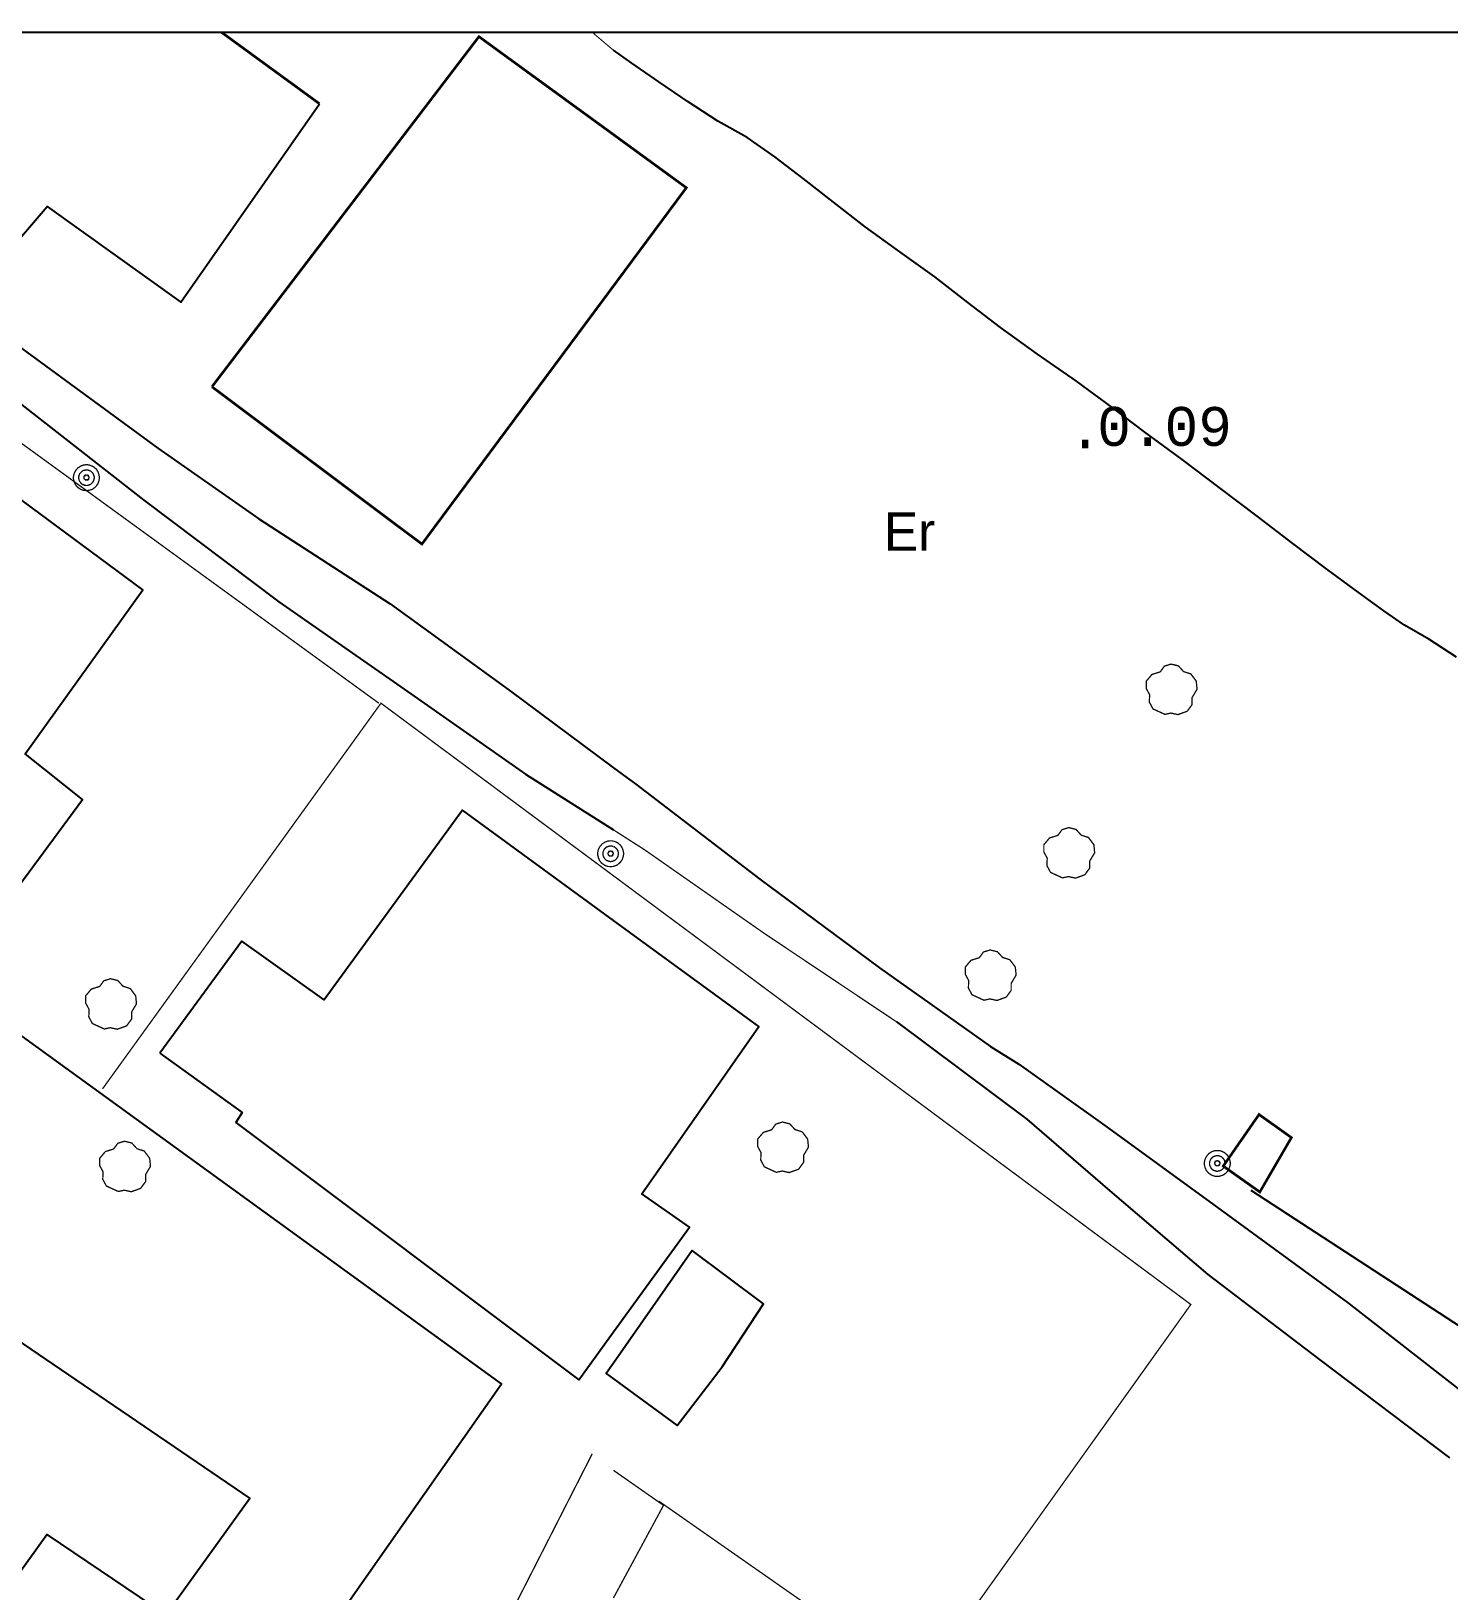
# Model space of a CAD drawing. Extents: x 743500 to 744300, y 4406200 to 4406700.
# Drawn here: x 743977.5 to 744032.2, y 4406639.9 to 4406700 of the extents above; entities that cross this region are included whole.
import ezdxf

# ---------------------------------------------------------------- set-up
doc = ezdxf.new("R2010")
doc.units = 0
doc.header["$MEASUREMENT"] = 0
for name, color, linetype in [('2', 7, 'CONTINUOUS'), ('24', 7, 'CONTINUOUS'), ('34', 7, 'CONTINUOUS'), ('41', 7, 'CONTINUOUS'), ('42', 7, 'CONTINUOUS'), ('51', 7, 'CONTINUOUS'), ('6', 7, 'CONTINUOUS'), ('7', 7, 'CONTINUOUS')]:
    doc.layers.add(name, color=color, linetype=linetype)
doc.styles.add('MONOTXT', font='monotxt', dxfattribs={"height": 0.2})
doc.styles.get("Standard").update_dxf_attribs({"font": 'txt', "height": 0.2})

msp = doc.modelspace()

# ---------------------------------------------------------------- linework, layer by layer
at = {"layer": '2', "color": 7, "linetype": 'Continuous'}
msp.add_3dface([(744299.9999999999, 4406200), (744299.9999999999, 4406700), (743500, 4406700), (743500, 4406200)], dxfattribs=at)
at = {"layer": '34', "color": 1, "linetype": 'Continuous'}
for p, q in [((743999.9999999999, 4406648.05, 0.89), (743999.9999999999, 4406648.04, 0.89)), ((743999.9999999999, 4406648.04, 0.89), (743999.9999999999, 4406648.05, 0.89))]:
    msp.add_line(p, q, dxfattribs=at)
at = {"layer": '34', "color": 1, "linetype": 'Continuous', "extrusion": (-0.00316715589996759, 0.003643104199962719, 0.9999883483897668), "elevation": 13698.414198}
msp.add_lwpolyline([(744000.4613478972, 4406627.848158332), (744002.051276579, 4406630.278233415), (743999.3112903214, 4406632.338188129), (743996.2712738969, 4406627.998218283)], dxfattribs=at)
at = {"layer": '34', "color": 1, "linetype": 'Continuous', "elevation": 0.89}
msp.add_lwpolyline([(743999.9999999999, 4406648.66), (743999.7199999999, 4406648.26), (743999.9999999999, 4406648.05)], dxfattribs=at)
at = {"layer": '34', "color": 1, "linetype": 'Continuous', "extrusion": (-0.006228747500196785, -0.008478017400267844, 0.9999446614315912), "elevation": -41992.936927}
msp.add_lwpolyline([(743985.5717726062, 4406450.396726601), (743988.0217250759, 4406448.596661909), (743989.7618781886, 4406450.856743133)], dxfattribs=at)
at = {"layer": '41', "color": 1, "linetype": 'Continuous', "extrusion": (-0.8111439551743679, 0.5848465473815189, 0), "const_width": 0.05, "elevation": 1973758.666893}
msp.add_lwpolyline([(-4009572.206714452, 0.35), (-4009589.219724179, 0.51)], dxfattribs=at)
at = {"layer": '41', "color": 3, "linetype": 'Continuous', "extrusion": (-0.3406397189088657, -0.454186293911821, 0.8232128475214255), "const_width": 0.05, "elevation": -2254898.193911}
msp.add_lwpolyline([(-2048819.583792879, 3269603.545546709), (-2048819.683792879, 3269603.545546709), (-2048820.639792878, 3269603.616002371)], dxfattribs=at)
at = {"layer": '41', "color": 1, "linetype": 'Continuous', "extrusion": (-0.003185414700067485, -0.003750165900079449, 0.9999878946211852), "const_width": 0.05, "elevation": -18894.688743}
msp.add_lwpolyline([(743987.1785024843, 4406634.248780114), (743965.3085815876, 4406650.158891993), (743954.608349185, 4406635.248787146)], dxfattribs=at)
at = {"layer": '41', "color": 1, "linetype": 'Continuous', "extrusion": (-0.003938852599973162, -0.01731514919988202, 0.9998423230931874), "const_width": 0.05, "elevation": -79231.52102999999}
msp.add_lwpolyline([(-251991.6395136626, 4461219.192408559), (-252001.8633404841, 4461223.697546194), (-252009.035214137, 4461206.803280057)], dxfattribs=at)
at = {"layer": '41', "color": 1, "linetype": 'Continuous', "extrusion": (0.00679352619980428, -0.002556827199926338, 0.999973654971191), "const_width": 0.05, "elevation": -6211.612175}
msp.add_lwpolyline([(743984.5741765758, 4406641.851923225), (743994.6445556155, 4406634.811891044), (744005.0945182735, 4406649.441948035), (743982.823741411, 4406665.981992928)], dxfattribs=at)
at = {"layer": '41', "color": 1, "linetype": 'Continuous', "extrusion": (-1, 0, 0), "const_width": 0.05, "elevation": -744000}
msp.add_lwpolyline([(-4406667.45, 1.05), (-4406667.46, 1.09)], dxfattribs=at)
at = {"layer": '41', "color": 1, "linetype": 'Continuous', "extrusion": (1, 0, 0), "const_width": 0.05, "elevation": 744000}
msp.add_lwpolyline([(4406667.46, 1.09), (4406667.45, 1.13)], dxfattribs=at)
at = {"layer": '41', "color": 1, "linetype": 'Continuous', "extrusion": (0.5493621117249176, 0.8355843884378998, 0), "const_width": 0.05, "elevation": 4090871.369254}
msp.add_lwpolyline([(1799159.839456924, 0.66), (1799155.507159613, 1.76)], dxfattribs=at)
at = {"layer": '41', "color": 1, "linetype": 'Continuous', "extrusion": (-0.5735800610331336, -0.8191495062473192, 0), "const_width": 0.05, "elevation": -4036444.248169}
msp.add_lwpolyline([(-1918116.20009467, 0.89), (-1918121.901129664, 0.85)], dxfattribs=at)
at = {"layer": '41', "color": 1, "linetype": 'Continuous', "extrusion": (0.0170553541992875, -0.01482585439938064, 0.999744621858235), "const_width": 0.05, "elevation": -52642.250323}
msp.add_lwpolyline([(3813855.498386575, 2328903.470927947), (3813811.13168156, 2328892.40823451), (3813813.998859075, 2328866.300278001)], dxfattribs=at)
at = {"layer": '41', "color": 1, "linetype": 'Continuous', "extrusion": (-0.003759601700090382, 0.002032501800048862, 0.9999908671240401), "const_width": 0.05, "elevation": 6160.259074000001}
msp.add_lwpolyline([(743994.7452702952, 4406636.181318727), (743996.6752566552, 4406639.751326102), (743994.7452326991, 4406641.101328891)], dxfattribs=at)
at = {"layer": '41', "color": 3, "linetype": 'Continuous'}
msp.add_polyline3d([(744032.5199999998, 4406675.9, 0.11), (744031.45, 4406676.59, 0.11), (744030.5099999999, 4406677.13, 0.11), (744029.72, 4406677.69, 0.11), (744028.7299999999, 4406678.41, 0.11), (744027.52, 4406679.29, 0.11), (744026.1999999998, 4406680.28, 0.11), (744024.8299999998, 4406681.34, 0.11), (744023.4200000002, 4406682.41, 0.11), (744021.93, 4406683.53, 0.11), (744020.4999999999, 4406684.58, 0.11), (744019.2199999999, 4406685.54, 0.11), (744017.86, 4406686.54, 0.11), (744016.3599999999, 4406687.59, 0.11), (744014.9299999998, 4406688.62, 0.11), (744013.67, 4406689.58, 0.11), (744012.4000000001, 4406690.57, 0.11), (744011.0500000002, 4406691.54, 0.11), (744009.7099999998, 4406692.5, 0.11), (744008.4799999999, 4406693.45, 0.11), (744007.31, 4406694.37, 0.11), (744006.2199999999, 4406695.2, 0.11), (744005.15, 4406695.95, 0.11), (744004.03, 4406696.58, 0.14), (744002.8799999999, 4406697.33, 0.17), (744001.75, 4406698.09, 0.21), (744000.71, 4406698.82, 0.21), (743999.9999999999, 4406699.32, 0.23)], dxfattribs=at)
at = {"layer": '41', "color": 1, "linetype": 'Continuous'}
for points in [[(744024.5899999999, 4406655.33, 1.76), (744046.9699999999, 4406640.75, 0.5), (744056.7099999998, 4406657.87, 0.7), (744038.4300000002, 4406671.05, 0.69)], [(743958.3100000002, 4406639.57, 4.1), (743954.69, 4406634.37, 0.97), (743975.57, 4406619.19, 0.73), (743995.68, 4406647.86, 0.75), (743974.4800000002, 4406663.23, 0.71), (743964.1400000001, 4406648.25, 4.43)]]:
    msp.add_polyline3d(points, dxfattribs=at)
at = {"layer": '42', "color": 3, "linetype": 'Continuous', "const_width": 0.05}
for points, elevation in [([(744021.2699999998, 4406673.69), (744020.81, 4406673.9), (744020.67, 4406674.16), (744020.6799999998, 4406674.45), (744020.5500000002, 4406674.69), (744020.5500000002, 4406674.97), (744020.7699999998, 4406675.23), (744021.0899999999, 4406675.33), (744021.2499999999, 4406675.55), (744021.51, 4406675.63), (744021.79, 4406675.560000001), (744021.99, 4406675.34), (744022.2699999998, 4406675.25), (744022.48, 4406674.97), (744022.5099999999, 4406674.66), (744022.3200000002, 4406674.34), (744022.3200000002, 4406674.07), (744022.1299999999, 4406673.81), (744021.77, 4406673.68), (744021.5, 4406673.74), (744021.2699999998, 4406673.69)], 2.79), ([(744017.32, 4406667.38), (744016.8599999999, 4406667.59), (744016.72, 4406667.85), (744016.73, 4406668.14), (744016.5999999999, 4406668.38), (744016.5999999999, 4406668.66), (744016.8200000002, 4406668.92), (744017.14, 4406669.02), (744017.2999999998, 4406669.24), (744017.5599999998, 4406669.32), (744017.8399999999, 4406669.25), (744018.04, 4406669.03), (744018.32, 4406668.94), (744018.53, 4406668.66), (744018.5599999998, 4406668.35), (744018.37, 4406668.03), (744018.37, 4406667.76), (744018.18, 4406667.5), (744017.82, 4406667.37), (744017.55, 4406667.43), (744017.32, 4406667.38)], 2.79), ([(744014.29, 4406662.66), (744013.8299999998, 4406662.87), (744013.69, 4406663.13), (744013.7000000002, 4406663.42), (744013.57, 4406663.66), (744013.57, 4406663.94), (744013.79, 4406664.2), (744014.1099999999, 4406664.3), (744014.27, 4406664.52), (744014.53, 4406664.6), (744014.81, 4406664.53), (744015.0099999999, 4406664.31), (744015.2900000002, 4406664.22), (744015.4999999999, 4406663.94), (744015.53, 4406663.63), (744015.3399999999, 4406663.310000001), (744015.3399999999, 4406663.04), (744015.15, 4406662.78), (744014.79, 4406662.65), (744014.5200000001, 4406662.71), (744014.29, 4406662.66)], 2.79), ([(743980.36, 4406661.55), (743979.9, 4406661.76), (743979.7599999999, 4406662.02), (743979.77, 4406662.310000001), (743979.6399999999, 4406662.55), (743979.6399999999, 4406662.83), (743979.86, 4406663.09), (743980.1800000002, 4406663.19), (743980.34, 4406663.41), (743980.5999999999, 4406663.49), (743980.88, 4406663.42), (743981.0799999998, 4406663.2), (743981.36, 4406663.11), (743981.57, 4406662.83), (743981.5999999999, 4406662.52), (743981.4099999998, 4406662.2), (743981.4099999998, 4406661.93), (743981.2199999999, 4406661.67), (743980.8599999999, 4406661.54), (743980.59, 4406661.6), (743980.36, 4406661.55)], 2.08), ([(744006.28, 4406656.02), (744005.82, 4406656.23), (744005.68, 4406656.49), (744005.69, 4406656.78), (744005.56, 4406657.02), (744005.56, 4406657.3), (744005.78, 4406657.560000001), (744006.0999999999, 4406657.66), (744006.2599999999, 4406657.88), (744006.52, 4406657.96), (744006.8, 4406657.89), (744006.9999999999, 4406657.67), (744007.2799999998, 4406657.58), (744007.4899999999, 4406657.3), (744007.52, 4406656.99), (744007.3299999998, 4406656.67), (744007.3299999998, 4406656.4), (744007.1400000001, 4406656.14), (744006.7799999998, 4406656.01), (744006.5099999999, 4406656.07), (744006.28, 4406656.02)], 2.79), ([(743980.8999999998, 4406655.28), (743980.44, 4406655.49), (743980.3, 4406655.75), (743980.3099999998, 4406656.04), (743980.1800000002, 4406656.28), (743980.1800000002, 4406656.560000001), (743980.3999999998, 4406656.82), (743980.7199999999, 4406656.92), (743980.88, 4406657.14), (743981.14, 4406657.22), (743981.42, 4406657.15), (743981.62, 4406656.93), (743981.9, 4406656.84), (743982.1099999999, 4406656.560000001), (743982.14, 4406656.25), (743981.95, 4406655.93), (743981.95, 4406655.66), (743981.7599999999, 4406655.4), (743981.4, 4406655.27), (743981.1299999999, 4406655.33), (743980.8999999998, 4406655.28)], 1.68)]:
    msp.add_lwpolyline(points, dxfattribs=dict(at, elevation=elevation))
at = {"layer": '51', "color": 1, "linetype": 'Continuous', "const_width": 0.1}
for points, elevation in [([(743988.66, 4406697.25), (743984.89, 4406700)], 4.1), ([(743999.9999999999, 4406690.22), (743999.9999999999, 4406690.21)], 6.73), ([(743999.9999999999, 4406690.21), (743999.9999999999, 4406690.22)], 6.73), ([(744024.93, 4406655.26), (744026.15, 4406657.36), (744024.8999999998, 4406658.25), (744023.52, 4406656.26), (744024.93, 4406655.26)], 1.89)]:
    msp.add_lwpolyline(points, dxfattribs=dict(at, elevation=elevation))
at = {"layer": '51', "color": 1, "linetype": 'Continuous', "extrusion": (-0.005796278399971514, -2.200769999989184e-05, 0.9999832011950857), "const_width": 0.1, "elevation": -4402.70253}
msp.add_lwpolyline([(743987.540762138, 4406695.964173802), (743982.3506754341, 4406699.744173803), (743972.0505006823, 4406686.234173801)], dxfattribs=at)
at = {"layer": '51', "color": 1, "linetype": 'Continuous', "extrusion": (-0.004618945699944593, 0.00342460089995892, 0.9999834685880047), "const_width": 0.1, "elevation": 11661.389651}
msp.add_lwpolyline([(743992.094456901, 4406676.124979687), (743994.9044269255, 4406679.915001912), (743992.0943645217, 4406681.965013932)], dxfattribs=at)
at = {"layer": '51', "color": 1, "linetype": 'Continuous', "extrusion": (-0.008727049400143384, 0.006475190300106387, 0.9999409535164289), "const_width": 0.1, "elevation": 22047.962436}
msp.add_lwpolyline([(743956.2345992682, 4406635.947128594), (743964.3352507914, 4406629.87700134), (743971.724969358, 4406639.837210149)], dxfattribs=at)
at = {"layer": '51', "color": 1, "linetype": 'Continuous', "extrusion": (-0.8053478942510879, 0.5928024706639966, 0), "const_width": 0.05, "elevation": 2013110.630415}
msp.add_lwpolyline([(-3989929.131869326, 3.72), (-3989935.154111434, 3.66)], dxfattribs=at)
at = {"layer": '51', "color": 1, "linetype": 'Continuous'}
for points in [[(743971.4099999998, 4406700, 4.1), (743969.0399999998, 4406696.82, 4.1), (743976.5600000002, 4406691.42, 4.27), (743978.16, 4406693.29, 4.34), (743983.3100000002, 4406689.59, 4.34), (743988.66, 4406697.25, 4.1)], [(743965.3999999998, 4406673.74, 3.77), (743976.1099999999, 4406665.8, 4.3), (743979.52, 4406670.4, 4.3), (743977.3100000002, 4406672.17, 4.24), (743981.8499999999, 4406678.5, 4.24), (743973.27, 4406684.84, 4.21), (743965.3999999998, 4406673.74, 3.77)], [(743999.9999999999, 4406665.74, 3.76), (743994.18, 4406669.99, 3.76), (743988.8399999999, 4406662.67, 2.11), (743985.6599999998, 4406664.94, 2.11), (743982.4999999999, 4406660.62, 1.9)], [(743999.9999999999, 4406649.86, 3.79), (744002.93, 4406653.9, 3.79), (744001.0899999999, 4406655.19, 3.76), (744005.6, 4406661.65, 3.76), (743999.9999999999, 4406665.74, 3.76)], [(743982.4999999999, 4406660.62, 1.9), (743985.6799999998, 4406658.33, 3.79), (743985.4300000002, 4406657.94, 3.79), (743998.6600000001, 4406648.01, 3.79), (743999.9999999999, 4406649.86, 3.79)], [(743958.1099999999, 4406639.62, 4.25), (743960.77, 4406637.66, 4.25), (743962.4799999999, 4406639.82, 4.21), (743971.5899999999, 4406633.62, 4.21), (743972.1799999998, 4406633.75, 4.21), (743978.14, 4406642.04, 4.21), (743982.73, 4406638.95, 4.21), (743985.9699999999, 4406643.45, 4.21), (743975.1900000002, 4406650.79, 8.23), (743975.4799999999, 4406651.3, 8.05), (743973.39, 4406652.88, 8), (743971.89, 4406650.79, 4.32), (743972.0799999998, 4406650.7, 4.27), (743968.2599999999, 4406645.42, 4.27), (743964.1299999999, 4406648.17, 4.27), (743958.1099999999, 4406639.62, 4.25)]]:
    msp.add_polyline3d(points, dxfattribs=at)
at = {"layer": '6', "color": 7, "linetype": 'Continuous', "const_width": 0.05, "elevation": 0.17}
msp.add_lwpolyline([(743999.9999999999, 4406671.62), (743999.9999999999, 4406671.63)], dxfattribs=at)
at = {"layer": '6', "color": 7, "linetype": 'Continuous', "extrusion": (0.1274868653063428, 0.1880794819093574, 0.9738445500484512), "const_width": 0.05, "elevation": 923654.3128040001}
msp.add_lwpolyline([(1856658.917655434, -3958781.390058183), (1856657.484032521, -3958781.428236885), (1856651.869651247, -3958781.346047063), (1856645.748673004, -3958781.384225766)], dxfattribs=at)
at = {"layer": '6', "color": 7, "linetype": 'Continuous'}
for points in [[(743956.8699999999, 4406700, 0.45), (743961.3499999999, 4406696.87, 0.45), (743962.9199999998, 4406695.8, 0.45), (743967.13, 4406692.7, 0.45), (743972.1799999998, 4406689.15, 0.31), (743976.88, 4406685.86, 0.24), (743981.89, 4406681.95, 0.16), (743987.0899999999, 4406678.03, 0.15), (743991.9299999998, 4406674.66, 0.04), (743996.6099999999, 4406671.38, 0.01), (743999.9999999999, 4406669.23, 0.01)], [(743961.4599999998, 4406700, 0.18), (743965.02, 4406696.86, 0.18), (743969.1299999999, 4406693.69, 0.19), (743973.8, 4406690.28, 0.19), (743978.2799999998, 4406686.99, 0.19), (743982.42, 4406683.96, 0.19), (743986.32, 4406681.23, 0.19), (743991.3799999999, 4406677.95, 0.19), (743995.98, 4406674.62, 0.19), (743999.9999999999, 4406671.63, 0.17)], [(743999.9999999999, 4406671.63, 0.17), (744000.86, 4406670.99, 0.16), (744005.64, 4406667.33, 0.12), (744010.2599999999, 4406663.91, 0.09), (744014.54, 4406660.87, 0), (744015.6399999999, 4406660.19, 0), (744018.95, 4406657.83, 0), (744023.1600000001, 4406654.76, 0.02), (744028.31, 4406650.99, 0.02), (744032.9099999998, 4406647.41, 0.03), (744037.4500000002, 4406644.4, 0.03), (744042.0899999999, 4406641.58, 0.03), (744045.0299999998, 4406640.01, 0.03), (744047.3599999999, 4406640.2, 0.03), (744049.68, 4406642.16, 0.29), (744051.1500000001, 4406646.05, 0.58), (744051.19, 4406648.21, 0.65)], [(744010.9, 4406661.84, 0.03), (744015.94, 4406658.07, 0.03), (744019.1499999998, 4406655.3, 0.03), (744022.9200000002, 4406652.08, 0.03), (744027.25, 4406648.79, 0), (744032.25, 4406645, 0.05)]]:
    msp.add_polyline3d(points, dxfattribs=at)
at = {"layer": '7', "color": 7, "linetype": 'Continuous', "const_width": 0.05}
for points, elevation in [([(743980.1700000002, 4406682.83), (743980.1700000002, 4406682.86), (743980.16, 4406682.89), (743980.16, 4406682.92), (743980.1499999998, 4406682.95), (743980.14, 4406682.98), (743980.1299999999, 4406683.01), (743980.12, 4406683.04), (743980.1, 4406683.07), (743980.0899999999, 4406683.09), (743980.0699999998, 4406683.12), (743980.05, 4406683.15), (743980.03, 4406683.17), (743980, 4406683.19), (743979.9799999999, 4406683.21), (743979.9599999998, 4406683.23), (743979.93, 4406683.25), (743979.9, 4406683.26), (743979.8699999999, 4406683.28), (743979.8399999999, 4406683.29), (743979.81, 4406683.3), (743979.78, 4406683.310000001), (743979.75, 4406683.310000001), (743979.7199999999, 4406683.32), (743979.69, 4406683.32), (743979.6600000001, 4406683.32), (743979.63, 4406683.32), (743979.5999999999, 4406683.310000001), (743979.5599999998, 4406683.310000001), (743979.53, 4406683.3), (743979.5, 4406683.29), (743979.4699999999, 4406683.28), (743979.45, 4406683.27), (743979.42, 4406683.25), (743979.39, 4406683.23), (743979.3699999999, 4406683.22), (743979.3399999999, 4406683.2), (743979.3199999998, 4406683.17), (743979.3, 4406683.15), (743979.28, 4406683.13), (743979.26, 4406683.1), (743979.24, 4406683.07), (743979.2300000002, 4406683.05), (743979.2099999998, 4406683.02), (743979.2, 4406682.99), (743979.1900000002, 4406682.96), (743979.18, 4406682.93), (743979.18, 4406682.9), (743979.17, 4406682.87), (743979.17, 4406682.83), (743979.17, 4406682.8), (743979.17, 4406682.77), (743979.18, 4406682.74), (743979.1900000002, 4406682.71), (743979.1900000002, 4406682.68), (743979.2, 4406682.65), (743979.2199999999, 4406682.62), (743979.2300000002, 4406682.59), (743979.24, 4406682.56), (743979.26, 4406682.54), (743979.28, 4406682.51), (743979.3, 4406682.49), (743979.3199999998, 4406682.46), (743979.35, 4406682.44), (743979.3699999999, 4406682.42), (743979.3999999998, 4406682.41), (743979.42, 4406682.39), (743979.45, 4406682.37), (743979.4799999999, 4406682.36), (743979.51, 4406682.35), (743979.5399999998, 4406682.34), (743979.57, 4406682.33), (743979.5999999999, 4406682.33), (743979.63, 4406682.33), (743979.67, 4406682.32), (743979.7000000002, 4406682.32), (743979.7299999999, 4406682.33), (743979.7599999999, 4406682.33), (743979.79, 4406682.34), (743979.82, 4406682.35), (743979.8499999999, 4406682.36), (743979.8799999999, 4406682.37), (743979.9099999998, 4406682.38), (743979.9400000002, 4406682.4), (743979.9599999998, 4406682.42), (743979.9899999999, 4406682.44), (743980.01, 4406682.46), (743980.03, 4406682.48), (743980.05, 4406682.5), (743980.0699999998, 4406682.53), (743980.0899999999, 4406682.56), (743980.1099999999, 4406682.58), (743980.12, 4406682.61), (743980.1299999999, 4406682.64), (743980.14, 4406682.67), (743980.1499999998, 4406682.7), (743980.16, 4406682.73), (743980.16, 4406682.76), (743980.1700000002, 4406682.79), (743980.1700000002, 4406682.83)], 1.1), ([(743979.9699999999, 4406682.83), (743979.9699999999, 4406682.84), (743979.9699999999, 4406682.86), (743979.9599999998, 4406682.88), (743979.9599999998, 4406682.9), (743979.95, 4406682.92), (743979.95, 4406682.94), (743979.9400000002, 4406682.95), (743979.93, 4406682.97), (743979.9200000002, 4406682.99), (743979.9099999998, 4406683), (743979.9, 4406683.02), (743979.8799999999, 4406683.03), (743979.8699999999, 4406683.04), (743979.8499999999, 4406683.060000001), (743979.8399999999, 4406683.07), (743979.82, 4406683.08), (743979.81, 4406683.09), (743979.79, 4406683.09), (743979.77, 4406683.1), (743979.75, 4406683.11), (743979.7400000001, 4406683.11), (743979.7199999999, 4406683.12), (743979.7000000002, 4406683.12), (743979.68, 4406683.12), (743979.6600000001, 4406683.12), (743979.6399999999, 4406683.12), (743979.6199999999, 4406683.12), (743979.61, 4406683.11), (743979.59, 4406683.11), (743979.57, 4406683.1), (743979.55, 4406683.1), (743979.53, 4406683.09), (743979.52, 4406683.08), (743979.5, 4406683.07), (743979.49, 4406683.060000001), (743979.4699999999, 4406683.04), (743979.4599999998, 4406683.03), (743979.45, 4406683.02), (743979.4300000002, 4406683), (743979.42, 4406682.99), (743979.4100000001, 4406682.97), (743979.3999999998, 4406682.95), (743979.3999999998, 4406682.94), (743979.39, 4406682.92), (743979.3799999999, 4406682.9), (743979.3799999999, 4406682.88), (743979.3799999999, 4406682.87), (743979.3699999999, 4406682.85), (743979.3699999999, 4406682.83), (743979.3699999999, 4406682.810000001), (743979.3699999999, 4406682.79), (743979.3799999999, 4406682.77), (743979.3799999999, 4406682.75), (743979.39, 4406682.73), (743979.39, 4406682.72), (743979.3999999998, 4406682.7), (743979.4100000001, 4406682.68), (743979.42, 4406682.67), (743979.4300000002, 4406682.65), (743979.44, 4406682.63), (743979.45, 4406682.62), (743979.4599999998, 4406682.61), (743979.4799999999, 4406682.59), (743979.49, 4406682.58), (743979.51, 4406682.57), (743979.52, 4406682.56), (743979.5399999998, 4406682.55), (743979.5599999998, 4406682.55), (743979.5799999998, 4406682.54), (743979.59, 4406682.53), (743979.61, 4406682.53), (743979.63, 4406682.53), (743979.6499999998, 4406682.52), (743979.67, 4406682.52), (743979.69, 4406682.52), (743979.7099999998, 4406682.53), (743979.7299999999, 4406682.53), (743979.7400000001, 4406682.53), (743979.7599999999, 4406682.54), (743979.78, 4406682.55), (743979.7999999998, 4406682.55), (743979.81, 4406682.56), (743979.83, 4406682.57), (743979.8499999999, 4406682.58), (743979.86, 4406682.59), (743979.8799999999, 4406682.61), (743979.8899999999, 4406682.62), (743979.9, 4406682.63), (743979.9099999998, 4406682.65), (743979.9200000002, 4406682.66), (743979.93, 4406682.68), (743979.9400000002, 4406682.7), (743979.95, 4406682.71), (743979.95, 4406682.73), (743979.9599999998, 4406682.75), (743979.9599999998, 4406682.77), (743979.9699999999, 4406682.79), (743979.9699999999, 4406682.810000001), (743979.9699999999, 4406682.83)], 1.1), ([(743979.77, 4406682.83), (743979.77, 4406682.83), (743979.77, 4406682.84), (743979.77, 4406682.84), (743979.77, 4406682.85), (743979.7599999999, 4406682.86), (743979.7599999999, 4406682.86), (743979.7599999999, 4406682.87), (743979.7599999999, 4406682.87), (743979.75, 4406682.88), (743979.75, 4406682.88), (743979.75, 4406682.89), (743979.7400000001, 4406682.89), (743979.7400000001, 4406682.9), (743979.7299999999, 4406682.9), (743979.7299999999, 4406682.91), (743979.7199999999, 4406682.91), (743979.7199999999, 4406682.91), (743979.7099999998, 4406682.92), (743979.7099999998, 4406682.92), (743979.7000000002, 4406682.92), (743979.7000000002, 4406682.92), (743979.69, 4406682.92), (743979.68, 4406682.93), (743979.68, 4406682.93), (743979.67, 4406682.93), (743979.6600000001, 4406682.93), (743979.6600000001, 4406682.93), (743979.6499999998, 4406682.92), (743979.6499999998, 4406682.92), (743979.6399999999, 4406682.92), (743979.63, 4406682.92), (743979.63, 4406682.92), (743979.6199999999, 4406682.91), (743979.6199999999, 4406682.91), (743979.61, 4406682.91), (743979.61, 4406682.9), (743979.5999999999, 4406682.9), (743979.5999999999, 4406682.89), (743979.59, 4406682.89), (743979.59, 4406682.89), (743979.59, 4406682.88), (743979.5799999998, 4406682.87), (743979.5799999998, 4406682.87), (743979.5799999998, 4406682.86), (743979.5799999998, 4406682.86), (743979.57, 4406682.85), (743979.57, 4406682.85), (743979.57, 4406682.84), (743979.57, 4406682.83), (743979.57, 4406682.83), (743979.57, 4406682.82), (743979.57, 4406682.810000001), (743979.57, 4406682.810000001), (743979.5799999998, 4406682.8), (743979.5799999998, 4406682.8), (743979.5799999998, 4406682.79), (743979.5799999998, 4406682.78), (743979.5799999998, 4406682.78), (743979.59, 4406682.77), (743979.59, 4406682.77), (743979.5999999999, 4406682.76), (743979.5999999999, 4406682.76), (743979.5999999999, 4406682.76), (743979.61, 4406682.75), (743979.61, 4406682.75), (743979.6199999999, 4406682.74), (743979.6199999999, 4406682.74), (743979.63, 4406682.74), (743979.6399999999, 4406682.74), (743979.6399999999, 4406682.73), (743979.6499999998, 4406682.73), (743979.6499999998, 4406682.73), (743979.6600000001, 4406682.73), (743979.67, 4406682.73), (743979.67, 4406682.73), (743979.68, 4406682.73), (743979.69, 4406682.73), (743979.69, 4406682.73), (743979.7000000002, 4406682.73), (743979.7000000002, 4406682.74), (743979.7099999998, 4406682.74), (743979.7099999998, 4406682.74), (743979.7199999999, 4406682.74), (743979.7299999999, 4406682.75), (743979.7299999999, 4406682.75), (743979.7400000001, 4406682.75), (743979.7400000001, 4406682.76), (743979.7400000001, 4406682.76), (743979.75, 4406682.77), (743979.75, 4406682.77), (743979.75, 4406682.78), (743979.7599999999, 4406682.78), (743979.7599999999, 4406682.79), (743979.7599999999, 4406682.8), (743979.7599999999, 4406682.8), (743979.77, 4406682.810000001), (743979.77, 4406682.810000001), (743979.77, 4406682.82), (743979.77, 4406682.83)], 1.1), ([(743999.9999999999, 4406668.8), (743999.9699999999, 4406668.8), (743999.9400000002, 4406668.810000001), (743999.9099999998, 4406668.810000001), (743999.88, 4406668.810000001), (743999.85, 4406668.810000001), (743999.8199999998, 4406668.8), (743999.7799999998, 4406668.8), (743999.7499999999, 4406668.79), (743999.7199999999, 4406668.78), (743999.6900000002, 4406668.77), (743999.67, 4406668.76), (743999.6399999999, 4406668.74), (743999.61, 4406668.72), (743999.59, 4406668.71), (743999.56, 4406668.69), (743999.54, 4406668.66), (743999.52, 4406668.64), (743999.5, 4406668.62), (743999.4799999999, 4406668.59), (743999.4599999998, 4406668.560000001), (743999.4500000002, 4406668.54), (743999.4300000002, 4406668.51), (743999.42, 4406668.48), (743999.41, 4406668.45), (743999.3999999998, 4406668.42), (743999.3999999998, 4406668.39), (743999.3899999999, 4406668.36), (743999.3899999999, 4406668.32), (743999.3899999999, 4406668.29), (743999.3899999999, 4406668.26), (743999.3999999998, 4406668.23), (743999.41, 4406668.2), (743999.41, 4406668.17), (743999.42, 4406668.14), (743999.44, 4406668.11), (743999.4500000002, 4406668.08), (743999.4599999998, 4406668.05), (743999.4799999999, 4406668.03), (743999.5, 4406668), (743999.52, 4406667.98), (743999.54, 4406667.95), (743999.57, 4406667.93), (743999.59, 4406667.91), (743999.6199999999, 4406667.9), (743999.6399999999, 4406667.88), (743999.67, 4406667.86), (743999.7, 4406667.85), (743999.7299999999, 4406667.84), (743999.7600000001, 4406667.83), (743999.79, 4406667.82), (743999.8199999998, 4406667.82), (743999.85, 4406667.82), (743999.8899999999, 4406667.810000001), (743999.92, 4406667.810000001), (743999.95, 4406667.82), (743999.9799999999, 4406667.82), (743999.9999999999, 4406667.83)], 1.74), ([(743999.9999999999, 4406668.79), (743999.9999999999, 4406668.8)], 1.74), ([(744000.39, 4406668.32), (744000.39, 4406668.35), (744000.38, 4406668.38), (744000.38, 4406668.41), (744000.3699999999, 4406668.44), (744000.36, 4406668.47), (744000.35, 4406668.5), (744000.3399999999, 4406668.53), (744000.32, 4406668.560000001), (744000.3100000002, 4406668.58), (744000.29, 4406668.61), (744000.2700000001, 4406668.64), (744000.2499999999, 4406668.66), (744000.2199999999, 4406668.68), (744000.2000000002, 4406668.7), (744000.18, 4406668.72), (744000.1499999998, 4406668.74), (744000.12, 4406668.75), (744000.09, 4406668.77), (744000.06, 4406668.78), (744000.03, 4406668.79), (743999.9999999999, 4406668.8)], 1.74), ([(743999.9999999999, 4406668.8), (743999.9999999999, 4406668.79)], 1.74), ([(743999.9999999999, 4406668.59), (743999.9899999999, 4406668.59), (743999.9699999999, 4406668.6), (743999.96, 4406668.6), (743999.9400000002, 4406668.61), (743999.92, 4406668.61), (743999.8999999998, 4406668.61), (743999.88, 4406668.61), (743999.8599999999, 4406668.61), (743999.84, 4406668.61), (743999.8299999998, 4406668.6), (743999.81, 4406668.6), (743999.79, 4406668.59), (743999.77, 4406668.59), (743999.7499999999, 4406668.58), (743999.7399999999, 4406668.57), (743999.7199999999, 4406668.560000001), (743999.7099999998, 4406668.55), (743999.6900000002, 4406668.53), (743999.6800000002, 4406668.52), (743999.67, 4406668.51), (743999.65, 4406668.49), (743999.6399999999, 4406668.48), (743999.63, 4406668.46), (743999.6199999999, 4406668.44), (743999.6199999999, 4406668.43), (743999.61, 4406668.41), (743999.5999999999, 4406668.39), (743999.5999999999, 4406668.37), (743999.5999999999, 4406668.36), (743999.59, 4406668.34), (743999.59, 4406668.32), (743999.59, 4406668.3), (743999.59, 4406668.28), (743999.5999999999, 4406668.26), (743999.5999999999, 4406668.24), (743999.61, 4406668.22), (743999.61, 4406668.21), (743999.6199999999, 4406668.19), (743999.63, 4406668.17), (743999.6399999999, 4406668.16), (743999.65, 4406668.14), (743999.6599999998, 4406668.12), (743999.67, 4406668.11), (743999.6800000002, 4406668.1), (743999.7, 4406668.08), (743999.7099999998, 4406668.07), (743999.7299999999, 4406668.060000001), (743999.7399999999, 4406668.05), (743999.7600000001, 4406668.04), (743999.7799999998, 4406668.04), (743999.8, 4406668.03), (743999.81, 4406668.02), (743999.8299999998, 4406668.02), (743999.85, 4406668.02), (743999.87, 4406668.01), (743999.8899999999, 4406668.01), (743999.9099999998, 4406668.01), (743999.93, 4406668.02), (743999.95, 4406668.02), (743999.96, 4406668.02), (743999.9799999999, 4406668.03), (743999.9999999999, 4406668.04)], 1.74), ([(743999.9899999999, 4406668.32), (743999.9899999999, 4406668.32), (743999.9899999999, 4406668.33), (743999.9899999999, 4406668.33), (743999.9899999999, 4406668.34), (743999.9799999999, 4406668.35), (743999.9799999999, 4406668.35), (743999.9799999999, 4406668.36), (743999.9799999999, 4406668.36), (743999.9699999999, 4406668.37), (743999.9699999999, 4406668.37), (743999.9699999999, 4406668.38), (743999.96, 4406668.38), (743999.96, 4406668.39), (743999.95, 4406668.39), (743999.95, 4406668.4), (743999.9400000002, 4406668.4), (743999.9400000002, 4406668.4), (743999.93, 4406668.41), (743999.93, 4406668.41), (743999.92, 4406668.41), (743999.92, 4406668.41), (743999.9099999998, 4406668.41), (743999.8999999998, 4406668.42), (743999.8999999998, 4406668.42), (743999.8899999999, 4406668.42), (743999.88, 4406668.42), (743999.88, 4406668.42), (743999.87, 4406668.41), (743999.87, 4406668.41), (743999.8599999999, 4406668.41), (743999.85, 4406668.41), (743999.85, 4406668.41), (743999.84, 4406668.4), (743999.84, 4406668.4), (743999.8299999998, 4406668.4), (743999.8299999998, 4406668.39), (743999.8199999998, 4406668.39), (743999.8199999998, 4406668.38), (743999.81, 4406668.38), (743999.81, 4406668.38), (743999.81, 4406668.37), (743999.8, 4406668.36), (743999.8, 4406668.36), (743999.8, 4406668.35), (743999.8, 4406668.35), (743999.79, 4406668.34), (743999.79, 4406668.34), (743999.79, 4406668.33), (743999.79, 4406668.32), (743999.79, 4406668.32), (743999.79, 4406668.31), (743999.79, 4406668.3), (743999.79, 4406668.3), (743999.8, 4406668.29), (743999.8, 4406668.29), (743999.8, 4406668.28), (743999.8, 4406668.27), (743999.8, 4406668.27), (743999.81, 4406668.26), (743999.81, 4406668.26), (743999.8199999998, 4406668.25), (743999.8199999998, 4406668.25), (743999.8199999998, 4406668.25), (743999.8299999998, 4406668.24), (743999.8299999998, 4406668.24), (743999.84, 4406668.23), (743999.84, 4406668.23), (743999.85, 4406668.23), (743999.8599999999, 4406668.23), (743999.8599999999, 4406668.22), (743999.87, 4406668.22), (743999.87, 4406668.22), (743999.88, 4406668.22), (743999.8899999999, 4406668.22), (743999.8899999999, 4406668.22), (743999.8999999998, 4406668.22), (743999.9099999998, 4406668.22), (743999.9099999998, 4406668.22), (743999.92, 4406668.22), (743999.92, 4406668.23), (743999.93, 4406668.23), (743999.93, 4406668.23), (743999.9400000002, 4406668.23), (743999.95, 4406668.24), (743999.95, 4406668.24), (743999.96, 4406668.24), (743999.96, 4406668.25), (743999.96, 4406668.25), (743999.9699999999, 4406668.26), (743999.9699999999, 4406668.26), (743999.9699999999, 4406668.27), (743999.9799999999, 4406668.27), (743999.9799999999, 4406668.28), (743999.9799999999, 4406668.29), (743999.9799999999, 4406668.29), (743999.9899999999, 4406668.3), (743999.9899999999, 4406668.3), (743999.9899999999, 4406668.31), (743999.9899999999, 4406668.32)], 1.74), ([(743999.9899999999, 4406668.32), (743999.9899999999, 4406668.32), (743999.9899999999, 4406668.33), (743999.9899999999, 4406668.33), (743999.9899999999, 4406668.34), (743999.9799999999, 4406668.35), (743999.9799999999, 4406668.35), (743999.9799999999, 4406668.36), (743999.9799999999, 4406668.36), (743999.9699999999, 4406668.37), (743999.9699999999, 4406668.37), (743999.9699999999, 4406668.38), (743999.96, 4406668.38), (743999.96, 4406668.39), (743999.95, 4406668.39), (743999.95, 4406668.4), (743999.9400000002, 4406668.4), (743999.9400000002, 4406668.4), (743999.93, 4406668.41), (743999.93, 4406668.41), (743999.92, 4406668.41), (743999.92, 4406668.41), (743999.9099999998, 4406668.41), (743999.8999999998, 4406668.42), (743999.8999999998, 4406668.42), (743999.8899999999, 4406668.42), (743999.88, 4406668.42), (743999.88, 4406668.42), (743999.87, 4406668.41), (743999.87, 4406668.41), (743999.8599999999, 4406668.41), (743999.85, 4406668.41), (743999.85, 4406668.41), (743999.84, 4406668.4), (743999.84, 4406668.4), (743999.8299999998, 4406668.4), (743999.8299999998, 4406668.39), (743999.8199999998, 4406668.39), (743999.8199999998, 4406668.38), (743999.81, 4406668.38), (743999.81, 4406668.38), (743999.81, 4406668.37), (743999.8, 4406668.36), (743999.8, 4406668.36), (743999.8, 4406668.35), (743999.8, 4406668.35), (743999.79, 4406668.34), (743999.79, 4406668.34), (743999.79, 4406668.33), (743999.79, 4406668.32), (743999.79, 4406668.32), (743999.79, 4406668.31), (743999.79, 4406668.3), (743999.79, 4406668.3), (743999.8, 4406668.29), (743999.8, 4406668.29), (743999.8, 4406668.28), (743999.8, 4406668.27), (743999.8, 4406668.27), (743999.81, 4406668.26), (743999.81, 4406668.26), (743999.8199999998, 4406668.25), (743999.8199999998, 4406668.25), (743999.8199999998, 4406668.25), (743999.8299999998, 4406668.24), (743999.8299999998, 4406668.24), (743999.84, 4406668.23), (743999.84, 4406668.23), (743999.85, 4406668.23), (743999.8599999999, 4406668.23), (743999.8599999999, 4406668.22), (743999.87, 4406668.22), (743999.87, 4406668.22), (743999.88, 4406668.22), (743999.8899999999, 4406668.22), (743999.8899999999, 4406668.22), (743999.8999999998, 4406668.22), (743999.9099999998, 4406668.22), (743999.9099999998, 4406668.22), (743999.92, 4406668.22), (743999.92, 4406668.23), (743999.93, 4406668.23), (743999.93, 4406668.23), (743999.9400000002, 4406668.23), (743999.95, 4406668.24), (743999.95, 4406668.24), (743999.96, 4406668.24), (743999.96, 4406668.25), (743999.96, 4406668.25), (743999.9699999999, 4406668.26), (743999.9699999999, 4406668.26), (743999.9699999999, 4406668.27), (743999.9799999999, 4406668.27), (743999.9799999999, 4406668.28), (743999.9799999999, 4406668.29), (743999.9799999999, 4406668.29), (743999.9899999999, 4406668.3), (743999.9899999999, 4406668.3), (743999.9899999999, 4406668.31), (743999.9899999999, 4406668.32)], 1.74), ([(743999.9999999999, 4406668.58), (743999.9999999999, 4406668.59)], 1.74), ([(744000.1900000002, 4406668.32), (744000.1900000002, 4406668.33), (744000.1900000002, 4406668.35), (744000.18, 4406668.37), (744000.18, 4406668.39), (744000.1699999998, 4406668.41), (744000.1699999998, 4406668.43), (744000.16, 4406668.44), (744000.1499999998, 4406668.46), (744000.14, 4406668.48), (744000.1299999999, 4406668.49), (744000.12, 4406668.51), (744000.1, 4406668.52), (744000.09, 4406668.53), (744000.07, 4406668.55), (744000.06, 4406668.560000001), (744000.04, 4406668.57), (744000.03, 4406668.58), (744000.01, 4406668.58), (743999.9999999999, 4406668.59)], 1.74), ([(743999.9999999999, 4406668.59), (743999.9999999999, 4406668.58)], 1.74), ([(743999.9999999999, 4406668.04), (744000.02, 4406668.04), (744000.03, 4406668.05), (744000.05, 4406668.060000001), (744000.07, 4406668.07), (744000.0799999998, 4406668.08), (744000.1, 4406668.1), (744000.1099999999, 4406668.11), (744000.12, 4406668.12), (744000.1299999999, 4406668.14), (744000.14, 4406668.15), (744000.1499999998, 4406668.17), (744000.16, 4406668.19), (744000.1699999998, 4406668.2), (744000.1699999998, 4406668.22), (744000.18, 4406668.24), (744000.18, 4406668.26), (744000.1900000002, 4406668.28), (744000.1900000002, 4406668.3), (744000.1900000002, 4406668.32)], 1.74), ([(743999.9999999999, 4406667.83), (744000.01, 4406667.83), (744000.04, 4406667.84), (744000.07, 4406667.85), (744000.1, 4406667.86), (744000.1299999999, 4406667.87), (744000.16, 4406667.89), (744000.18, 4406667.91), (744000.2099999998, 4406667.93), (744000.2299999999, 4406667.95), (744000.2499999999, 4406667.97), (744000.2700000001, 4406667.99), (744000.29, 4406668.02), (744000.3100000002, 4406668.05), (744000.3299999998, 4406668.07), (744000.3399999999, 4406668.1), (744000.35, 4406668.13), (744000.36, 4406668.16), (744000.3699999999, 4406668.19), (744000.38, 4406668.22), (744000.38, 4406668.25), (744000.39, 4406668.28), (744000.39, 4406668.32)], 1.74), ([(744023.79, 4406656.37), (744023.79, 4406656.4), (744023.78, 4406656.43), (744023.78, 4406656.46), (744023.77, 4406656.49), (744023.76, 4406656.52), (744023.75, 4406656.55), (744023.7399999999, 4406656.58), (744023.7199999999, 4406656.61), (744023.71, 4406656.63), (744023.6900000002, 4406656.66), (744023.6700000002, 4406656.69), (744023.6499999998, 4406656.71), (744023.6199999999, 4406656.73), (744023.6, 4406656.75), (744023.58, 4406656.77), (744023.55, 4406656.79), (744023.52, 4406656.8), (744023.4899999999, 4406656.82), (744023.4599999998, 4406656.83), (744023.4300000002, 4406656.84), (744023.4, 4406656.85), (744023.3699999999, 4406656.85), (744023.34, 4406656.86), (744023.3099999998, 4406656.86), (744023.28, 4406656.86), (744023.25, 4406656.86), (744023.2199999999, 4406656.85), (744023.1800000002, 4406656.85), (744023.1499999998, 4406656.84), (744023.12, 4406656.83), (744023.0899999999, 4406656.82), (744023.07, 4406656.81), (744023.04, 4406656.79), (744023.01, 4406656.77), (744022.99, 4406656.76), (744022.9599999998, 4406656.74), (744022.94, 4406656.71), (744022.9200000002, 4406656.69), (744022.8999999998, 4406656.67), (744022.8799999999, 4406656.64), (744022.8599999999, 4406656.61), (744022.85, 4406656.59), (744022.83, 4406656.560000001), (744022.8199999998, 4406656.53), (744022.81, 4406656.5), (744022.7999999998, 4406656.47), (744022.7999999998, 4406656.44), (744022.79, 4406656.41), (744022.79, 4406656.37), (744022.79, 4406656.34), (744022.79, 4406656.310000001), (744022.7999999998, 4406656.28), (744022.81, 4406656.25), (744022.81, 4406656.22), (744022.8199999998, 4406656.19), (744022.8399999999, 4406656.16), (744022.85, 4406656.13), (744022.8599999999, 4406656.1), (744022.8799999999, 4406656.08), (744022.8999999998, 4406656.05), (744022.9200000002, 4406656.03), (744022.94, 4406656), (744022.9699999999, 4406655.98), (744022.99, 4406655.96), (744023.0199999998, 4406655.95), (744023.04, 4406655.93), (744023.07, 4406655.91), (744023.0999999999, 4406655.9), (744023.1299999999, 4406655.89), (744023.1600000001, 4406655.88), (744023.19, 4406655.87), (744023.2199999999, 4406655.87), (744023.25, 4406655.87), (744023.29, 4406655.86), (744023.32, 4406655.86), (744023.3499999999, 4406655.87), (744023.38, 4406655.87), (744023.4099999998, 4406655.88), (744023.44, 4406655.89), (744023.4699999999, 4406655.9), (744023.5, 4406655.91), (744023.5299999998, 4406655.92), (744023.56, 4406655.94), (744023.58, 4406655.96), (744023.6099999999, 4406655.98), (744023.63, 4406656), (744023.6499999998, 4406656.02), (744023.6700000002, 4406656.04), (744023.6900000002, 4406656.07), (744023.71, 4406656.1), (744023.7299999999, 4406656.12), (744023.7399999999, 4406656.15), (744023.75, 4406656.18), (744023.76, 4406656.21), (744023.77, 4406656.24), (744023.78, 4406656.27), (744023.78, 4406656.3), (744023.79, 4406656.33), (744023.79, 4406656.37)], 1.14), ([(744023.59, 4406656.37), (744023.59, 4406656.38), (744023.59, 4406656.4), (744023.58, 4406656.42), (744023.58, 4406656.44), (744023.5699999998, 4406656.46), (744023.5699999998, 4406656.48), (744023.56, 4406656.49), (744023.55, 4406656.51), (744023.54, 4406656.53), (744023.5299999998, 4406656.54), (744023.52, 4406656.560000001), (744023.5, 4406656.57), (744023.4899999999, 4406656.58), (744023.4699999999, 4406656.6), (744023.4599999998, 4406656.61), (744023.44, 4406656.62), (744023.4300000002, 4406656.63), (744023.4099999998, 4406656.63), (744023.3899999999, 4406656.64), (744023.3699999999, 4406656.65), (744023.36, 4406656.65), (744023.34, 4406656.66), (744023.32, 4406656.66), (744023.3, 4406656.66), (744023.28, 4406656.66), (744023.26, 4406656.66), (744023.24, 4406656.66), (744023.2299999999, 4406656.65), (744023.2099999998, 4406656.65), (744023.19, 4406656.64), (744023.17, 4406656.64), (744023.1499999998, 4406656.63), (744023.1399999999, 4406656.62), (744023.12, 4406656.61), (744023.1099999999, 4406656.6), (744023.0899999999, 4406656.58), (744023.08, 4406656.57), (744023.07, 4406656.560000001), (744023.05, 4406656.54), (744023.04, 4406656.53), (744023.03, 4406656.51), (744023.0199999998, 4406656.49), (744023.0199999998, 4406656.48), (744023.01, 4406656.46), (744023.0000000001, 4406656.44), (744023.0000000001, 4406656.42), (744023.0000000001, 4406656.41), (744022.99, 4406656.39), (744022.99, 4406656.37), (744022.99, 4406656.35), (744022.99, 4406656.33), (744023.0000000001, 4406656.310000001), (744023.0000000001, 4406656.29), (744023.01, 4406656.27), (744023.01, 4406656.26), (744023.0199999998, 4406656.24), (744023.03, 4406656.22), (744023.04, 4406656.21), (744023.05, 4406656.19), (744023.0599999998, 4406656.17), (744023.07, 4406656.16), (744023.08, 4406656.15), (744023.0999999999, 4406656.13), (744023.1099999999, 4406656.12), (744023.1299999999, 4406656.11), (744023.1399999999, 4406656.1), (744023.1600000001, 4406656.09), (744023.1800000002, 4406656.09), (744023.2000000002, 4406656.08), (744023.2099999998, 4406656.07), (744023.2299999999, 4406656.07), (744023.25, 4406656.07), (744023.27, 4406656.06), (744023.29, 4406656.06), (744023.3099999998, 4406656.06), (744023.3299999998, 4406656.07), (744023.3499999999, 4406656.07), (744023.36, 4406656.07), (744023.38, 4406656.08), (744023.4, 4406656.09), (744023.4200000002, 4406656.09), (744023.4300000002, 4406656.1), (744023.45, 4406656.11), (744023.4699999999, 4406656.12), (744023.4799999999, 4406656.13), (744023.5, 4406656.15), (744023.5100000001, 4406656.16), (744023.52, 4406656.17), (744023.5299999998, 4406656.19), (744023.54, 4406656.2), (744023.55, 4406656.22), (744023.56, 4406656.24), (744023.5699999998, 4406656.25), (744023.5699999998, 4406656.27), (744023.58, 4406656.29), (744023.58, 4406656.310000001), (744023.59, 4406656.33), (744023.59, 4406656.35), (744023.59, 4406656.37)], 1.14), ([(744023.3899999999, 4406656.37), (744023.3899999999, 4406656.37), (744023.3899999999, 4406656.38), (744023.3899999999, 4406656.38), (744023.3899999999, 4406656.39), (744023.38, 4406656.4), (744023.38, 4406656.4), (744023.38, 4406656.41), (744023.38, 4406656.41), (744023.3699999999, 4406656.42), (744023.3699999999, 4406656.42), (744023.3699999999, 4406656.43), (744023.36, 4406656.43), (744023.36, 4406656.44), (744023.3499999999, 4406656.44), (744023.3499999999, 4406656.45), (744023.34, 4406656.45), (744023.34, 4406656.45), (744023.3299999998, 4406656.46), (744023.3299999998, 4406656.46), (744023.32, 4406656.46), (744023.32, 4406656.46), (744023.3099999998, 4406656.46), (744023.3, 4406656.47), (744023.3, 4406656.47), (744023.29, 4406656.47), (744023.28, 4406656.47), (744023.28, 4406656.47), (744023.27, 4406656.46), (744023.27, 4406656.46), (744023.26, 4406656.46), (744023.25, 4406656.46), (744023.25, 4406656.46), (744023.24, 4406656.45), (744023.24, 4406656.45), (744023.2299999999, 4406656.45), (744023.2299999999, 4406656.44), (744023.2199999999, 4406656.44), (744023.2199999999, 4406656.43), (744023.2099999998, 4406656.43), (744023.2099999998, 4406656.43), (744023.2099999998, 4406656.42), (744023.2000000002, 4406656.41), (744023.2000000002, 4406656.41), (744023.2000000002, 4406656.4), (744023.2000000002, 4406656.4), (744023.19, 4406656.39), (744023.19, 4406656.39), (744023.19, 4406656.38), (744023.19, 4406656.37), (744023.19, 4406656.37), (744023.19, 4406656.36), (744023.19, 4406656.35), (744023.19, 4406656.35), (744023.2000000002, 4406656.34), (744023.2000000002, 4406656.34), (744023.2000000002, 4406656.33), (744023.2000000002, 4406656.32), (744023.2000000002, 4406656.32), (744023.2099999998, 4406656.310000001), (744023.2099999998, 4406656.310000001), (744023.2199999999, 4406656.3), (744023.2199999999, 4406656.3), (744023.2199999999, 4406656.3), (744023.2299999999, 4406656.29), (744023.2299999999, 4406656.29), (744023.24, 4406656.28), (744023.24, 4406656.28), (744023.25, 4406656.28), (744023.26, 4406656.28), (744023.26, 4406656.27), (744023.27, 4406656.27), (744023.27, 4406656.27), (744023.28, 4406656.27), (744023.29, 4406656.27), (744023.29, 4406656.27), (744023.3, 4406656.27), (744023.3099999998, 4406656.27), (744023.3099999998, 4406656.27), (744023.32, 4406656.27), (744023.32, 4406656.28), (744023.3299999998, 4406656.28), (744023.3299999998, 4406656.28), (744023.34, 4406656.28), (744023.3499999999, 4406656.29), (744023.3499999999, 4406656.29), (744023.36, 4406656.29), (744023.36, 4406656.3), (744023.36, 4406656.3), (744023.3699999999, 4406656.310000001), (744023.3699999999, 4406656.310000001), (744023.3699999999, 4406656.32), (744023.38, 4406656.32), (744023.38, 4406656.33), (744023.38, 4406656.34), (744023.38, 4406656.34), (744023.3899999999, 4406656.35), (744023.3899999999, 4406656.35), (744023.3899999999, 4406656.36), (744023.3899999999, 4406656.37)], 1.14)]:
    msp.add_lwpolyline(points, dxfattribs=dict(at, elevation=elevation))

# ---------------------------------------------------------------- texts
at = {"layer": '24', "color": 7, "linetype": 'Continuous', "style": 'MONOTXT'}
msp.add_text('0.09', height=1.5, dxfattribs=at).set_placement((744018.6599999998, 4406684.05, 0.09))
msp.add_text('.', height=1.49, rotation=359.8899999999, dxfattribs=at).set_placement((744017.55, 4406683.96, 0.09))
at = {"layer": '42', "color": 7, "linetype": 'Continuous'}
msp.add_text('Er                          ', height=1.48, dxfattribs=at).set_placement((744010.43, 4406680, 0.25))

doc.saveas('drawing.dxf')
